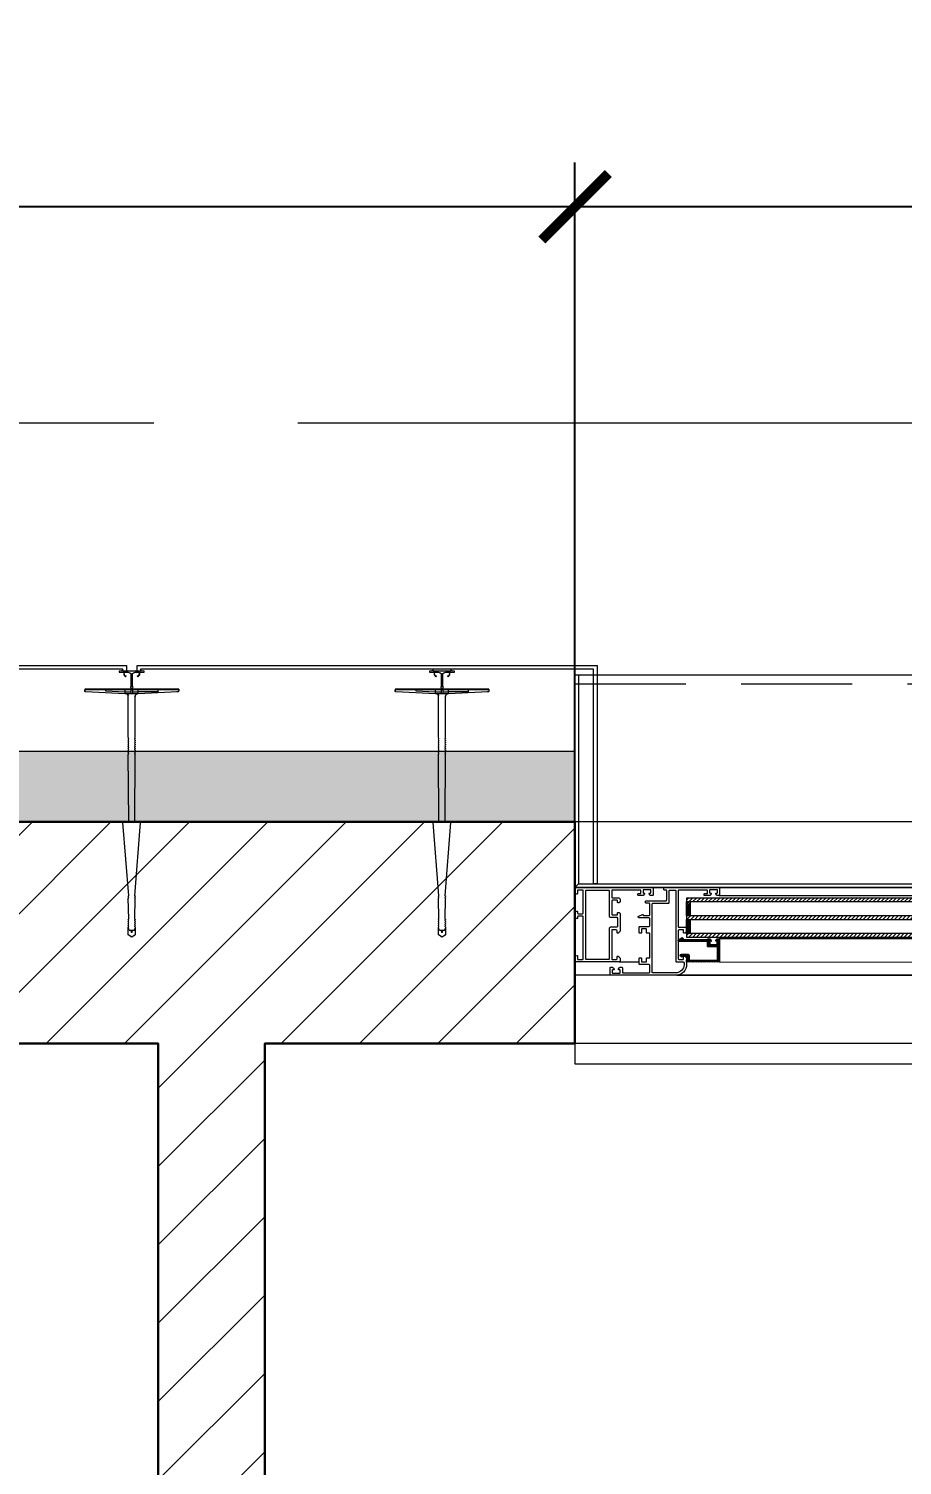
# Model space of a CAD drawing. Header units: centimetres. Extents: x 105417 to 110818, y -55119 to -48326.
# Drawn here: x 108932.7 to 109031.3, y -52129.9 to -51967.9 of the extents above; entities that cross this region are included whole.
import ezdxf

# ---------------------------------------------------------------- set-up
doc = ezdxf.new("R2010")
doc.units = ezdxf.units.CM
doc.header["$LTSCALE"] = 50
doc.header["$MEASUREMENT"] = 0
for name, pattern in [('AUSGEZOGEN', [0]), ('AXES', [2, 1.25, -0.25, 0.25, -0.25]), ('CACHE', [0.375, 0.25, -0.125]), ('CORNER', [20, 0, -20])]:
    doc.linetypes.add(name, pattern=pattern)
doc.layers.get('0').update_dxf_attribs({"color": 8})
for name, color, linetype in [('AXES', 10, 'AXES'), ('BORD', 5, 'Continuous'), ('COTE 50ème', 1, 'Continuous')]:
    doc.layers.add(name, color=color, linetype=linetype)
for name, color, linetype, lineweight in [('CONSOLE ISOL.', 214, 'Continuous', 15), ('ISOLATION', 252, 'Continuous', 0), ('MACONNERIE COUPE', 7, 'Continuous', 30), ('MACONNERIE HACHURE', 253, 'Continuous', 13), ('WD_Corner', 154, 'Continuous', 5), ('WD_Dowel', 154, 'Continuous', 5), ('WD_Text_Legende', 154, 'AUSGEZOGEN', 5), ('WINDOWS', 21, 'Continuous', 5)]:
    doc.layers.add(name, color=color, linetype=linetype, lineweight=lineweight)
doc.layers.add('WD_Assist1', color=6, linetype='CORNER', lineweight=0, plot=False)
doc.styles.add('RS_TXT_50', font='arial.ttf', dxfattribs={"height": 12.5})
doc.dimstyles.new('RS_50CM_LINEAIRE', dxfattribs={"dimscale": 5, "dimtxt": 12.5, "dimasz": 1.5, "dimexe": 1, "dimexo": 2.5, "dimgap": 1, "dimtad": 1, "dimdec": 1, "dimrnd": 0.5, "dimdsep": 46, "dimtxsty": 'RS_TXT_50', "dimblk1": 'ARCHTICK', "dimblk2": 'ARCHTICK', "dimsah": 1, "dimcen": 2.5, "dimdle": 1, "dimclrt": 4, "dimadec": 0, "dimazin": 2, "dimtfac": 1, "dimtdec": 1, "dimtix": 1, "dimtmove": 2, "dimatfit": 3, "dimfxl": 1, "dimtolj": 1, "dimtzin": 0, "dimarcsym": 0})

# ---------------------------------------------------------------- blocks, each defined once
blk = doc.blocks.new('A$Ceb270309')
at = {"layer": 'AXES', "lineweight": 5, "ltscale": 1.3}
for p, q in [((3195, -1150), (-1985, -1150)), ((3195, -1220), (-1985, -1220))]:
    blk.add_line(p, q, dxfattribs=at)
blk = doc.blocks.new('ankeri')
at = {"layer": 'WD_Assist1'}
for p, q in [((-2.32, 5.2), (-2.54, 0.59)), ((-2.22, 5.3), (-2.32, 5.2)), ((-2, 5.3), (-2.22, 5.3)), ((-2, -5.3), (-2, 5.3)), ((-29.75, 0.39), (-30, 0)), ((-30, 0), (-29.75, -0.39)), ((-2.76, 0.39), (-29.75, 0.39)), ((-2.54, 0.59), (-2.76, 0.39)), ((-29.75, -0.39), (-2.76, -0.39)), ((-2.76, -0.39), (-2.54, -0.59)), ((-2.54, -0.59), (-2.32, -5.2)), ((-2.32, -5.2), (-2.22, -5.3)), ((-2.22, -5.3), (-2, -5.3))]:
    blk.add_line(p, q, dxfattribs=at)
at = {"layer": 'WD_Corner', "lineweight": 5}
blk.add_lwpolyline([(-2, 0.1), (-1.85, 0.1, -1), (-1.75, 0.1), (-0.25, 0.1, 0.185242), (-0.1, 0.55), (-0.1, 0.72), (-0.15, 0.73), (-0.15, 0.74), (-0.1, 0.75), (-0.1, 0.85), (-0.3, 0.85), (-0.3, 0.8), (-0.32, 0.8), (-0.33, 0.85), (-0.38, 0.85), (-0.5, 0.73), (-0.47, 0.68), (-0.48, 0.68), (-0.53, 0.7), (-0.54, 0.69), (-0.51, 0.65), (-0.54, 0.62), (-0.61, 0.69), (-0.4, 0.9), (-0.1, 0.9), (-0.1, 1.4), (0, 1.4), (0.05, 1.2), (0, 1.2), (0.05, 1.1), (0, 1.1), (0.25, 1), (0, 1), (0, -1), (0.25, -1), (0, -1.1), (0.05, -1.1), (0, -1.2), (0.05, -1.2), (0, -1.4), (-0.1, -1.4), (-0.1, -0.9), (-0.4, -0.9), (-0.61, -0.69), (-0.54, -0.62), (-0.51, -0.65), (-0.54, -0.69), (-0.53, -0.7), (-0.48, -0.68), (-0.47, -0.68), (-0.5, -0.73), (-0.38, -0.85), (-0.33, -0.85), (-0.32, -0.8), (-0.3, -0.8), (-0.3, -0.85), (-0.1, -0.85), (-0.1, -0.75), (-0.15, -0.74), (-0.15, -0.73), (-0.1, -0.72), (-0.1, -0.55, 0.185242), (-0.25, -0.1), (-1.75, -0.1, -1), (-1.85, -0.1), (-2, -0.1)], format="xyb", close=True, dxfattribs=at)
at = {"layer": 'WD_Dowel'}
for p, q in [((-2.32, 5.2), (-2.54, 0.74)), ((-2, 5.3), (-2.22, 5.3)), ((-2.11, 5.3), (-2.11, -5.3)), ((-2, 5.3), (-2, -5.3)), ((-2.11, 2.94), (-2.32, 2.94)), ((-2.32, 2.94), (-2.32, 0.74)), ((-29.75, 0.39), (-30, 0)), ((-30, 0), (-29.75, -0.39)), ((-28.88, 0.39), (-29.75, 0.39)), ((-29.47, 0.05), (-29.25, 0.09)), ((-29.47, 0.05), (-29.47, -0.05)), ((-29.25, 0.29), (-29.04, 0.37)), ((-29.25, 0.29), (-29.25, -0.29)), ((-28.88, 0.39), (-29.04, 0.34)), ((-29.04, 0.34), (-29.04, 0.37)), ((-28.82, 0.39), (-28.88, 0.39)), ((-28.82, 0.39), (-28.82, 0.34)), ((-28.82, 0.34), (-28.66, 0.39)), ((-28.61, 0.39), (-28.66, 0.39)), ((-28.61, 0.39), (-28.66, 0.39)), ((-28.61, 0.39), (-28.61, 0.34)), ((-28.61, 0.34), (-28.44, 0.39)), ((-28.39, 0.39), (-28.44, 0.39)), ((-28.39, 0.39), (-28.39, 0.34)), ((-28.39, 0.34), (-28.23, 0.39)), ((-28.17, 0.39), (-28.23, 0.39)), ((-28.17, 0.39), (-28.17, 0.34)), ((-28.17, 0.34), (-28.01, 0.39)), ((-27.96, 0.39), (-28.01, 0.39)), ((-27.96, 0.39), (-27.96, 0.34)), ((-27.96, 0.34), (-25.61, 0.39)), ((-25.56, 0.39), (-25.61, 0.39)), ((-25.56, 0.39), (-25.56, 0.34)), ((-25.56, 0.34), (-25.4, 0.39)), ((-25.34, 0.39), (-25.4, 0.39)), ((-25.34, 0.34), (-17.05, 0.99)), ((-25.34, 0.39), (-25.34, 0.34)), ((-17, 0.99), (-17.05, 0.99)), ((-17, 0.99), (-17, 0.34)), ((-17, 0.34), (-9.36, 0.39)), ((-9.3, 0.39), (-9.36, 0.39)), ((-9.3, 0.39), (-9.3, 0.34)), ((-9.3, 0.34), (-9.14, 0.39)), ((-9.09, 0.39), (-9.14, 0.39)), ((-9.09, 0.39), (-9.09, 0.34)), ((-9.09, 0.34), (-8.93, 0.39)), ((-8.87, 0.39), (-8.93, 0.39)), ((-8.87, 0.39), (-8.87, 0.34)), ((-8.87, 0.34), (-8.71, 0.39)), ((-8.66, 0.39), (-8.71, 0.39)), ((-8.66, 0.39), (-8.66, 0.34)), ((-8.66, 0.34), (-8.5, 0.39)), ((-8.44, 0.39), (-8.5, 0.39)), ((-8.44, 0.39), (-8.44, 0.34)), ((-8.44, 0.34), (-8.28, 0.39)), ((-8.23, 0.39), (-8.28, 0.39)), ((-8.23, 0.39), (-8.23, 0.34)), ((-8.23, 0.34), (-8.06, 0.39)), ((-8.01, 0.39), (-8.06, 0.39)), ((-8.01, 0.39), (-8.01, 0.34)), ((-8.01, 0.34), (-7.85, 0.39)), ((-7.79, 0.39), (-7.85, 0.39)), ((-7.79, 0.39), (-7.79, 0.34)), ((-7.79, 0.34), (-7.63, 0.39)), ((-7.58, 0.39), (-7.63, 0.39)), ((-7.58, 0.39), (-7.58, 0.34)), ((-7.58, 0.34), (-7.42, 0.39)), ((-7.42, 0.39), (-2.76, 0.39)), ((-2.54, 0.74), (-2.54, -0.74)), ((-2.54, 0.74), (-2.11, 0.74)), ((-2.11, 0.1), (-2.54, 0.1)), ((-2.32, 0.1), (-2.32, 0.74)), ((-29.75, -0.39), (-28.88, -0.39)), ((-29.25, -0.1), (-29.47, -0.05)), ((-29.25, -0.29), (-29.04, -0.37)), ((-29.04, -0.37), (-29.04, -0.34)), ((-29.04, -0.34), (-28.88, -0.39)), ((-28.82, -0.39), (-28.88, -0.39)), ((-28.82, -0.39), (-28.82, -0.34)), ((-28.82, -0.34), (-28.66, -0.39)), ((-28.61, -0.39), (-28.66, -0.39)), ((-28.61, -0.39), (-28.61, -0.34)), ((-28.61, -0.34), (-28.44, -0.39)), ((-28.39, -0.39), (-28.44, -0.39)), ((-28.39, -0.39), (-28.39, -0.34)), ((-28.39, -0.34), (-28.23, -0.39)), ((-28.17, -0.39), (-28.23, -0.39)), ((-28.17, -0.39), (-28.17, -0.34)), ((-28.17, -0.34), (-28.01, -0.39)), ((-27.96, -0.39), (-28.01, -0.39)), ((-27.96, -0.39), (-27.96, -0.34)), ((-27.96, -0.34), (-25.61, -0.39)), ((-25.56, -0.39), (-25.61, -0.39)), ((-25.56, -0.39), (-25.56, -0.34)), ((-25.56, -0.34), (-25.4, -0.39)), ((-25.34, -0.39), (-25.4, -0.39)), ((-25.34, -0.39), (-25.34, -0.34)), ((-25.34, -0.34), (-17.05, -0.99)), ((-17, -0.99), (-17.05, -0.99)), ((-17, -0.99), (-17, -0.34)), ((-17, -0.34), (-9.36, -0.39)), ((-9.3, -0.39), (-9.36, -0.39)), ((-9.3, -0.39), (-9.3, -0.34)), ((-9.3, -0.34), (-9.14, -0.39)), ((-9.09, -0.39), (-9.14, -0.39)), ((-9.09, -0.39), (-9.09, -0.34)), ((-9.09, -0.34), (-8.93, -0.39)), ((-8.87, -0.39), (-8.93, -0.39)), ((-8.87, -0.39), (-8.87, -0.34)), ((-8.87, -0.34), (-8.71, -0.39)), ((-8.66, -0.39), (-8.71, -0.39)), ((-8.66, -0.39), (-8.66, -0.34)), ((-8.66, -0.34), (-8.5, -0.39)), ((-8.44, -0.39), (-8.5, -0.39)), ((-8.44, -0.39), (-8.44, -0.34)), ((-8.44, -0.34), (-8.28, -0.39)), ((-8.23, -0.39), (-8.28, -0.39)), ((-8.23, -0.39), (-8.23, -0.34)), ((-8.23, -0.34), (-8.06, -0.39)), ((-8.01, -0.39), (-8.06, -0.39)), ((-8.01, -0.39), (-8.01, -0.34)), ((-8.01, -0.34), (-7.85, -0.39)), ((-7.79, -0.39), (-7.85, -0.39)), ((-7.79, -0.39), (-7.79, -0.34)), ((-7.79, -0.34), (-7.63, -0.39)), ((-7.58, -0.39), (-7.63, -0.39)), ((-7.58, -0.39), (-7.58, -0.34)), ((-7.58, -0.34), (-7.42, -0.39)), ((-7.42, -0.39), (-2.76, -0.39)), ((-2.11, -0.1), (-2.54, -0.1)), ((-2.54, -0.74), (-2.11, -0.74)), ((-2.54, -0.74), (-2.32, -5.2)), ((-2.32, -0.74), (-2.32, -0.1)), ((-2.22, -2.94), (-2.32, -0.74)), ((-2.11, -2.94), (-2.22, -2.94)), ((-2, -5.3), (-2.22, -5.3))]:
    blk.add_line(p, q, dxfattribs=at)
for centre, major_axis, start_param, end_param in [((-2.22, 5.2), (0.108, 0), 1.570796, 3.141593), ((-2.76, 0.59), (0.216, 0), -1.570795, 0), ((-2.76, -0.59), (-0.216, 0), 3.141593, 4.712389), ((-2.22, -5.2), (0.108, 0), 3.141593, 4.712389)]:
    blk.add_ellipse(centre, major_axis=major_axis, ratio=0.909091, start_param=start_param, end_param=end_param, dxfattribs=at)
blk = doc.blocks.new('DRITARE POS 2')
at = {"layer": 'WINDOWS'}
h = blk.add_hatch(dxfattribs=at)
h.set_pattern_fill('ANSI31', color=140, scale=2.5, angle=450)
h.set_pattern_definition([(135, (-46708.9128, -43852.52553), (-0.2209708691, -0.2209708691), [])])
h.paths.add_polyline_path([(-8.71, -100.09), (-8.71, -167.42), (-8.31, -167.42), (-8.31, -100.09)])
h.paths.add_polyline_path([(-6.71, -100.09), (-6.71, -167.42), (-6.31, -167.42), (-6.31, -100.09)])
h.paths.add_polyline_path([(-4.71, -100.09), (-4.71, -167.42), (-4.31, -167.42), (-4.31, -100.09)])
at = {"layer": 'WINDOWS', "transparency": 33554559}
h = blk.add_hatch(dxfattribs=at)
h.set_pattern_fill('ANSI31', color=140, angle=450)
h.set_pattern_definition([(135, (-46708.90849, -43869.52553), (-0.08838834765, -0.08838834765), [])])
h.paths.add_polyline_path([(-6.71, -167.42), (-8.31, -167.42), (-8.31, -167.02), (-6.71, -167.02)])
h.paths.add_polyline_path([(-4.71, -167.42), (-6.31, -167.42), (-6.31, -167.02), (-4.71, -167.02)])
h.paths.add_polyline_path([(-6.71, -100.49), (-8.31, -100.49), (-8.31, -100.09), (-6.71, -100.09)])
h.paths.add_polyline_path([(-4.71, -100.49), (-6.31, -100.49), (-6.31, -100.09), (-4.71, -100.09)])
h = blk.add_hatch(dxfattribs=at)
h.set_pattern_fill('ANSI31', color=256, angle=450)
h.set_pattern_definition([(135, (-46708.71279, -43862.46996), (-0.08838834765, -0.08838834765), [])])
h.paths.add_polyline_path([(-1.72, -167.05, -0.414214), (-1.81, -167.14), (-2.28, -167.14, 0.414214), (-2.37, -167.23), (-2.37, -167.97, 1.835735), (-2.15, -167.82), (-2.15, -167.36), (-1.74, -167.36), (-1.5, -167.42), (-1.5, -163.74, 0.414214), (-1.55, -163.69), (-4.06, -163.69, 0.414214), (-4.12, -163.74), (-4.12, -163.95, 0.250765), (-4.09, -163.99), (-3.92, -164.12, 0.599022), (-3.84, -164.08), (-3.84, -163.95), (-3.46, -163.95), (-3.46, -164.81), (-3.84, -164.81), (-3.84, -164.67, 0.649779), (-3.93, -164.63), (-4.1, -164.76, 0.212283), (-4.12, -164.81), (-4.12, -165.01, 0.414214), (-4.06, -165.07), (-4.02, -165.07), (-4.02, -167.81), (-4.15, -167.81, 0.603122), (-4.23, -167.96), (-3.99, -168.31, 0.737396), (-3.82, -168.26), (-3.82, -165.07), (-3.31, -165.07, 0.414214), (-3.22, -164.97), (-3.22, -163.91), (-1.81, -163.91, -0.414214), (-1.72, -164)])
at = {"layer": 'WINDOWS', "color": 165, "linetype": 'CACHE'}
blk.add_line((-32.9, -180), (-32.9, 0), dxfattribs=at)
at = {"layer": 'WINDOWS'}
for p, q in [((-0.01, -168.52), (0, -98.92)), ((-9.89, -163.72), (-9.89, -103.78)), ((-9, -163.74), (-9, -103.78)), ((-4.11, -103.78), (-4.12, -163.74)), ((-1.5, -163.74), (-1.49, -103.78)), ((-9.9, -171.27), (-9.9, -169.89)), ((-1.5, -175.01), (-1.5, -172.75))]:
    blk.add_line(p, q, dxfattribs=at)
at = {"layer": 'WINDOWS', "color": 165}
for points in [[(-9.9, 0), (-9.9, -180), (-33.9, -180), (-33.9, 0)], [(-10.3, -179.6), (-10.3, -0.4), (-9.9, 0), (-9.9, -180)], [(0, 0), (0, -180), (10, -180), (10, 0)], [(-9.9, -180), (-33.9, -180), (-33.9, -179.6), (-10.3, -179.6)]]:
    blk.add_lwpolyline(points, close=True, dxfattribs=at)
at = {"layer": 'WINDOWS'}
for points in [[(-9.9, -180), (-9.9, 0), (0, 0), (0, -180)], [(-1.78, -178.73), (-1.83, -178.79), (-9.56, -178.79), (-9.62, -178.73), (-9.62, -176.19), (-9.56, -176.14), (-6.63, -176.14), (-6.54, -176.04), (-6.54, -175.3), (-6.44, -175.2), (-5.51, -175.2), (-5.42, -175.3), (-5.42, -176.04), (-5.32, -176.14), (-1.83, -176.14), (-1.78, -176.19)]]:
    blk.add_lwpolyline(points, close=True, dxfattribs=at)
at = {"layer": 'WINDOWS', "color": 140}
for points in [[(-8.71, -100.09), (-8.71, -167.42), (-8.31, -167.42), (-8.31, -100.09)], [(-6.71, -100.09), (-6.71, -167.42), (-6.31, -167.42), (-6.31, -100.09)], [(-4.71, -100.09), (-4.71, -167.42), (-4.31, -167.42), (-4.31, -100.09)], [(-6.71, -167.42), (-8.31, -167.42), (-8.31, -167.02), (-6.71, -167.02)], [(-4.71, -167.42), (-6.31, -167.42), (-6.31, -167.02), (-4.71, -167.02)]]:
    blk.add_lwpolyline(points, close=True, dxfattribs=at)
at = {"layer": 'WINDOWS'}
for points in [[(0, -175.99, -0.414214), (-0.06, -176.04), (-0.84, -176.04, -0.414214), (-0.9, -175.99), (-0.9, -175.78, -0.250765), (-0.88, -175.73), (-0.71, -175.6, -0.599022), (-0.62, -175.65), (-0.62, -175.74, 0.414214), (-0.56, -175.8), (-0.3, -175.8, 0.414214), (-0.25, -175.74), (-0.25, -174.96, 0.414214), (-0.3, -174.9), (-0.56, -174.9, 0.414214), (-0.62, -174.96), (-0.62, -175.05, -0.599022), (-0.71, -175.1), (-0.88, -174.97, -0.250765), (-0.9, -174.92), (-0.9, -174.72, -0.414214), (-0.84, -174.66), (-0.34, -174.66, 0.414214), (-0.28, -174.61), (-0.28, -171.66, 0.414214), (-0.38, -171.56), (-1.12, -171.56, 0.414214), (-1.22, -171.66), (-1.22, -172.68, -0.414214), (-1.31, -172.78), (-1.87, -172.78, -0.414214), (-1.96, -172.68), (-1.96, -172.55, -0.414214), (-1.91, -172.5), (-1.55, -172.5, 0.414214), (-1.5, -172.44), (-1.5, -171.99, 0.414214), (-1.55, -171.94), (-1.91, -171.94, -0.414214), (-1.96, -171.88), (-1.96, -171.62, 0.414214), (-2.02, -171.56), (-4.71, -171.56, 0.414214), (-4.76, -171.62), (-4.76, -171.88, -0.414214), (-4.82, -171.94), (-5.17, -171.94, 0.414214), (-5.23, -171.99), (-5.23, -172.44, 0.414214), (-5.17, -172.5), (-4.82, -172.5, -0.414214), (-4.76, -172.55), (-4.76, -172.68, -0.414214), (-4.86, -172.78), (-5.42, -172.78, -0.414214), (-5.51, -172.68), (-5.51, -171.66, 0.414214), (-5.6, -171.56), (-6.39, -171.56, 0.414214), (-6.48, -171.66), (-6.48, -172.78, -0.809546), (-6.66, -172.81), (-6.85, -172.39, -0.543142), (-6.8, -172.31, 0.414214), (-6.74, -172.25), (-6.74, -171.66, 0.414214), (-6.84, -171.56), (-8.07, -171.56, 0.414214), (-8.12, -171.62), (-8.12, -171.97, -0.414214), (-8.18, -172.03), (-8.35, -172.03, -0.414214), (-8.4, -171.97), (-8.4, -169.75, 0.414214), (-8.5, -169.66), (-9.56, -169.66, 0.414214), (-9.62, -169.71), (-9.62, -169.92, -0.414214), (-9.67, -169.98), (-9.84, -169.98, -0.414214), (-9.9, -169.92), (-9.9, -163.74, -0.414214), (-9.84, -163.69), (-9.06, -163.69, -0.414214), (-9, -163.74), (-9, -163.95, -0.250765), (-9.03, -163.99), (-9.19, -164.12, -0.599022), (-9.28, -164.08), (-9.28, -163.98, 0.414214), (-9.34, -163.93), (-9.6, -163.93, 0.414214), (-9.65, -163.98), (-9.65, -164.77, 0.414214), (-9.6, -164.82), (-9.34, -164.82, 0.414214), (-9.28, -164.77), (-9.28, -164.67, -0.599022), (-9.19, -164.63), (-9.03, -164.76, -0.250765), (-9, -164.81), (-9, -165.38, -0.414214), (-9.06, -165.44), (-9.15, -165.44, -0.414214), (-9.21, -165.38), (-9.21, -165.12, 0.414214), (-9.26, -165.07), (-9.56, -165.07, 0.414214), (-9.62, -165.12), (-9.62, -168.3, 0.414214), (-9.56, -168.35), (-5.47, -168.35, 0.414214), (-5.42, -168.3), (-5.42, -167.47, -0.414214), (-5.36, -167.42), (-4.97, -167.42, -0.198912), (-4.93, -167.44), (-4.78, -167.59, -0.198912), (-4.76, -167.63), (-4.76, -167.7, -0.414214), (-4.82, -167.75), (-5.04, -167.75, 0.414214), (-5.14, -167.85), (-5.14, -168.26, 0.414214), (-5.04, -168.35), (-1.87, -168.35, 0.414214), (-1.78, -168.26), (-1.78, -167.85, 0.414214), (-1.87, -167.75), (-2.09, -167.75, -0.414214), (-2.15, -167.7), (-2.15, -167.63, -0.198912), (-2.13, -167.59), (-1.98, -167.44, -0.198912), (-1.94, -167.42), (-1.22, -167.42, -0.414214), (0, -168.63)], [(-1.74, -167.36), (-2.09, -167.36, 0.414214), (-2.15, -167.42), (-2.15, -167.79, 0.247394), (-2.13, -167.84, -1.657435), (-2.37, -167.97), (-2.37, -167.23, -0.414214), (-2.28, -167.14), (-1.81, -167.14, 0.414214), (-1.72, -167.05), (-1.72, -164, 0.414214), (-1.81, -163.91), (-3.16, -163.91, 0.414214), (-3.22, -163.97), (-3.22, -164.97, -0.414214), (-3.31, -165.07), (-3.76, -165.07, 0.414214), (-3.82, -165.12), (-3.82, -168.26, -0.737396), (-3.99, -168.31), (-4.23, -167.96, -0.603122), (-4.15, -167.81), (-4.08, -167.81, 0.414214), (-4.02, -167.75), (-4.02, -165.07), (-4.06, -165.07, -0.414214), (-4.12, -165.01), (-4.12, -164.81, -0.250765), (-4.09, -164.76), (-3.92, -164.63, -0.599022), (-3.84, -164.67), (-3.84, -164.75, 0.414214), (-3.78, -164.81), (-3.52, -164.81, 0.414214), (-3.46, -164.75), (-3.46, -164, 0.414214), (-3.52, -163.95), (-3.78, -163.95, 0.414214), (-3.84, -164), (-3.84, -164.08, -0.599022), (-3.92, -164.12), (-4.09, -163.99, -0.250765), (-4.12, -163.95), (-4.12, -163.74, -0.414214), (-4.06, -163.69), (-1.55, -163.69, -0.414214), (-1.5, -163.74), (-1.5, -167.36), (-1.5, -167.42), (-1.74, -167.42)], [(-1.5, -167.79, -0.414214), (-1.4, -167.7), (-1.18, -167.7), (-1.18, -167.7, -0.414214), (-0.28, -168.63), (-0.28, -171.23, -0.414214), (-0.34, -171.28), (-8.07, -171.28, -0.414214), (-8.12, -171.23), (-8.12, -169.47, 0.414214), (-8.22, -169.38), (-9.52, -169.38, -0.414214), (-9.62, -169.29), (-9.62, -168.73, -0.414214), (-9.52, -168.63), (-1.59, -168.63, 0.414214), (-1.5, -168.54)], [(-7.08, -175), (-7.02, -174.94, -0.198912), (-6.98, -174.92), (-4.97, -174.92, -0.198912), (-4.93, -174.94), (-4.78, -175.09, -0.198912), (-4.76, -175.13), (-4.76, -175.2, -0.414214), (-4.82, -175.26), (-5.01, -175.26, 0.340481), (-5.14, -175.35), (-5.14, -175.76, 0.414214), (-5.04, -175.86), (-1.87, -175.86, 0.414214), (-1.78, -175.76), (-1.78, -175.35, 0.414214), (-1.87, -175.26), (-2.09, -175.26, -0.414214), (-2.15, -175.2), (-2.15, -175.13, -0.198912), (-2.13, -175.09), (-1.98, -174.94, -0.198912), (-1.94, -174.92), (-1.55, -174.92, -0.414214), (-1.5, -174.98), (-1.5, -179.94, -0.414214), (-1.55, -180), (-2.13, -180, -0.322823), (-2.19, -179.96), (-2.24, -179.79, -0.511918), (-2.19, -179.72), (-1.87, -179.72, 0.414214), (-1.78, -179.63), (-1.78, -179.16, 0.414214), (-1.87, -179.07), (-6.57, -179.07, 0.414214), (-6.67, -179.16), (-6.67, -179.63, 0.414214), (-6.57, -179.72), (-6.44, -179.72, -0.511918), (-6.39, -179.79), (-6.45, -179.96, -0.322823), (-6.5, -180), (-7.12, -180, -0.322823), (-7.17, -179.96), (-7.23, -179.79, -0.511918), (-7.17, -179.72), (-7.04, -179.72, 0.414214), (-6.95, -179.63), (-6.95, -179.16, 0.414214), (-7.04, -179.07), (-9.52, -179.07, 0.414214), (-9.62, -179.16), (-9.62, -179.63, 0.414214), (-9.52, -179.72), (-9.21, -179.72, -0.511918), (-9.15, -179.79), (-9.21, -179.96, -0.322823), (-9.26, -180), (-9.84, -180, -0.414214), (-9.9, -179.94), (-9.9, -171.25, -0.414214), (-9.84, -171.19), (-9.06, -171.19, -0.414214), (-9, -171.25), (-9, -171.49, -0.250765), (-9.03, -171.53), (-9.19, -171.65, -0.599022), (-9.28, -171.6), (-9.28, -171.49, 0.414214), (-9.34, -171.43), (-9.6, -171.43, 0.414214), (-9.65, -171.49), (-9.65, -172.27, 0.414214), (-9.6, -172.33), (-9.34, -172.33, 0.414214), (-9.28, -172.27), (-9.28, -172.2, -0.599022), (-9.19, -172.15), (-9.03, -172.26, -0.250765), (-9, -172.31), (-9, -172.84, -1), (-9.21, -172.84), (-9.21, -172.63, 0.414214), (-9.26, -172.57), (-9.56, -172.57, 0.414214), (-9.62, -172.63), (-9.62, -175.8, 0.414214), (-9.56, -175.86), (-8.83, -175.86, 0.414214), (-8.74, -175.76), (-8.74, -175.11, -0.414214), (-8.55, -174.92), (-8.3, -174.92, -0.198912), (-8.26, -174.94), (-8.2, -175, -0.198912), (-8.18, -175.04), (-8.18, -175.15, -0.414214), (-8.24, -175.2), (-8.4, -175.2, 0.414214), (-8.46, -175.26), (-8.46, -175.76, 0.414214), (-8.37, -175.86), (-6.91, -175.86, 0.414214), (-6.82, -175.76), (-6.82, -175.26, 0.414214), (-6.87, -175.2), (-7.04, -175.2, -0.414214), (-7.1, -175.15), (-7.1, -175.04, -0.198912)]]:
    blk.add_lwpolyline(points, format="xyb", close=True, dxfattribs=at)
blk = doc.blocks.new('_ArchTick')
at = {"color": 0, "linetype": 'ByBlock', "const_width": 0.15}
blk.add_lwpolyline([(-0.5, -0.5), (0.5, 0.5)], dxfattribs=at)
blk = doc.blocks.new('*D1152')
at = {"layer": 'COTE 50ème', "color": 0, "lineweight": -2, "ltscale": 0.5, "transparency": 16777216}
for p, q in [((109869.2, -54127.36), (109869.2, -52052.36)), ((109656.85, -52057.36), (109874.2, -52057.36)), ((108886.85, -54122.36), (109874.2, -54122.36))]:
    blk.add_line(p, q, dxfattribs=at)
at = {"layer": 'Defpoints', "color": 0, "ltscale": 0.5, "transparency": 16777216}
for p in [(109644.35, -52057.36), (109869.2, -52057.36), (108874.35, -54122.36)]:
    blk.add_point(p, dxfattribs=at)
at = {"layer": 'COTE 50ème', "color": 0, "lineweight": -2, "ltscale": 0.5, "transparency": 16777216, "xscale": 7.5, "yscale": 7.5, "zscale": 7.5}
for p, rotation in [((109869.2, -52057.36), 90), ((109869.2, -54122.36), 270)]:
    blk.add_blockref('_ArchTick', p, dxfattribs=dict(at, rotation=rotation))
at = {"layer": 'COTE 50ème', "color": 4, "ltscale": 0.5, "transparency": 16777216, "insert": (109857.82, -53089.86), "char_height": 12.5, "attachment_point": 5, "rotation": 90, "style": 'RS_TXT_50'}
blk.add_mtext('\\A1;2065', dxfattribs=at)
blk = doc.blocks.new('*D1157')
at = {"layer": 'COTE 50ème', "color": 0, "lineweight": -2, "ltscale": 0.5, "transparency": 16777216}
for p, q in [((108994.35, -52059.4), (108994.35, -51982.95)), ((109174.35, -52059.4), (109174.35, -51982.95)), ((109179.35, -51987.95), (108989.35, -51987.95))]:
    blk.add_line(p, q, dxfattribs=at)
at = {"layer": 'Defpoints', "color": 0, "ltscale": 0.5, "transparency": 16777216}
for p in [(108994.35, -51987.95), (108994.35, -52071.9), (109174.35, -52071.9)]:
    blk.add_point(p, dxfattribs=at)
at = {"layer": 'COTE 50ème', "color": 0, "lineweight": -2, "ltscale": 0.5, "transparency": 16777216, "xscale": 7.5, "yscale": 7.5, "zscale": 7.5, "rotation": 180}
blk.add_blockref('_ArchTick', (108994.35, -51987.95), dxfattribs=at)
at = {"layer": 'COTE 50ème', "color": 0, "lineweight": -2, "ltscale": 0.5, "transparency": 16777216, "xscale": 7.5, "yscale": 7.5, "zscale": 7.5}
blk.add_blockref('_ArchTick', (109174.35, -51987.95), dxfattribs=at)
at = {"layer": 'COTE 50ème', "color": 4, "ltscale": 0.5, "transparency": 16777216, "insert": (109084.35, -51976.57), "char_height": 12.5, "attachment_point": 5, "style": 'RS_TXT_50'}
blk.add_mtext('\\A1;180', dxfattribs=at)
blk = doc.blocks.new('*D1158')
at = {"layer": 'COTE 50ème', "color": 0, "lineweight": -2, "ltscale": 0.5, "transparency": 16777216}
for p, q in [((108659.35, -52057.36), (108659.35, -51982.95)), ((108994.35, -52059.4), (108994.35, -51982.95)), ((108999.35, -51987.95), (108654.35, -51987.95))]:
    blk.add_line(p, q, dxfattribs=at)
at = {"layer": 'Defpoints', "color": 0, "ltscale": 0.5, "transparency": 16777216}
for p in [(108659.35, -51987.95), (108659.35, -52069.86), (108994.35, -52071.9)]:
    blk.add_point(p, dxfattribs=at)
at = {"layer": 'COTE 50ème', "color": 0, "lineweight": -2, "ltscale": 0.5, "transparency": 16777216, "xscale": 7.5, "yscale": 7.5, "zscale": 7.5, "rotation": 180}
blk.add_blockref('_ArchTick', (108659.35, -51987.95), dxfattribs=at)
at = {"layer": 'COTE 50ème', "color": 0, "lineweight": -2, "ltscale": 0.5, "transparency": 16777216, "xscale": 7.5, "yscale": 7.5, "zscale": 7.5}
blk.add_blockref('_ArchTick', (108994.35, -51987.95), dxfattribs=at)
at = {"layer": 'COTE 50ème', "color": 4, "ltscale": 0.5, "transparency": 16777216, "insert": (108826.85, -51976.57), "char_height": 12.5, "attachment_point": 5, "style": 'RS_TXT_50'}
blk.add_mtext('\\A1;335', dxfattribs=at)
blk = doc.blocks.new('*D1161')
at = {"layer": 'COTE 50ème', "color": 0, "lineweight": -2, "ltscale": 0.5, "transparency": 16777216}
for p, q in [((108409.35, -52021.15), (108409.35, -51950.8)), ((109744.35, -52109.86), (109744.35, -51950.8)), ((108404.35, -51955.8), (109749.35, -51955.8))]:
    blk.add_line(p, q, dxfattribs=at)
at = {"layer": 'Defpoints', "color": 0, "ltscale": 0.5, "transparency": 16777216}
for p in [(109744.35, -51955.8), (108409.35, -52033.65), (109744.35, -52122.36)]:
    blk.add_point(p, dxfattribs=at)
at = {"layer": 'COTE 50ème', "color": 0, "lineweight": -2, "ltscale": 0.5, "transparency": 16777216, "xscale": 7.5, "yscale": 7.5, "zscale": 7.5, "rotation": 180}
blk.add_blockref('_ArchTick', (108409.35, -51955.8), dxfattribs=at)
at = {"layer": 'COTE 50ème', "color": 0, "lineweight": -2, "ltscale": 0.5, "transparency": 16777216, "xscale": 7.5, "yscale": 7.5, "zscale": 7.5}
blk.add_blockref('_ArchTick', (109744.35, -51955.8), dxfattribs=at)
at = {"layer": 'COTE 50ème', "color": 4, "ltscale": 0.5, "transparency": 16777216, "insert": (109076.85, -51944.41), "char_height": 12.5, "attachment_point": 5, "style": 'RS_TXT_50'}
blk.add_mtext('\\A1;1335', dxfattribs=at)

msp = doc.modelspace()

# ---------------------------------------------------------------- hatches: boundary and pattern name
at = {"layer": 'ISOLATION', "transparency": 33554687}
h = msp.add_hatch(dxfattribs=at)
h.set_pattern_fill('INSUL', color=256, scale=10, angle=45)
h.set_pattern_definition([(45, (108384.8174, -45955.942), (-2.6516504, 2.6516504), []), (45, (108383.9335, -45955.058), (-2.6516504, 2.6516504), [1.25, -1.25]), (45, (108383.0496, -45954.1743), (-2.6516504, 2.6516504), [1.25, -1.25])])
h.paths.add_polyline_path([(108659.35, -52049.36), (108994.35, -52049.36), (108994.35, -52057.36), (108659.35, -52057.36)])
at = {"layer": 'MACONNERIE HACHURE'}
h = msp.add_hatch(dxfattribs=at)
h.set_pattern_fill('ANSI31', color=256, scale=50, style=0)
h.paths.add_polyline_path([(107874.35, -53728.36), (107763.35, -53728.36), (107763.35, -53770.36), (107874.35, -53770.36)])
h.paths.add_polyline_path([(107866.35, -53736.36), (107771.35, -53736.36), (107771.35, -53762.36), (107866.35, -53762.36)], flags=16)
h.paths.add_polyline_path([(109325.35, -53728.36), (109214.35, -53728.36), (109214.35, -53770.36), (109325.35, -53770.36)])
h.paths.add_polyline_path([(109317.35, -53736.36), (109222.35, -53736.36), (109222.35, -53762.36), (109317.35, -53762.36)], flags=16)
h.paths.add_polyline_path([(109454.35, -52082.36), (109509.35, -52082.36), (109509.35, -52057.36), (109454.35, -52057.36)])
h.paths.add_polyline_path([(109274.35, -52057.36), (109174.35, -52057.36), (109174.35, -52082.36), (109274.35, -52082.36)])
h.paths.add_polyline_path([(107444.35, -53677.36), (107444.35, -53737.36), (107469.35, -53737.36), (107469.35, -53677.36)])
h.paths.add_polyline_path([(108556.85, -53762.36), (108531.85, -53762.36), (108531.85, -53982.36), (108556.85, -53982.36)])
h.paths.add_polyline_path([(108239.36, -53952.36), (108214.36, -53952.36), (108214.36, -54122.36), (108331.85, -54122.36), (108331.85, -54097.36), (108239.36, -54097.36)])
h.paths.add_polyline_path([(108556.85, -53982.36), (108531.85, -53982.36), (108531.85, -54122.36), (108556.85, -54122.36)])
h.paths.add_polyline_path([(108849.35, -53952.36), (108874.35, -53952.36), (108874.35, -54122.36), (108756.85, -54122.36), (108756.85, -54097.36), (108849.35, -54097.36)])
h.paths.add_polyline_path([(107469.35, -53422.36), (107444.35, -53422.36), (107444.35, -53497.36), (107469.35, -53497.36)])
h.paths.add_polyline_path([(109644.35, -53677.36), (109644.35, -53737.36), (109619.35, -53737.36), (109619.35, -53677.36)])
h.paths.add_polyline_path([(109619.35, -53342.47), (109644.35, -53342.47), (109644.35, -53397.36), (109619.35, -53397.36)])
h.paths.add_polyline_path([(107469.35, -53342.47), (107444.35, -53342.47), (107444.35, -53397.36), (107469.35, -53397.36)])
h.paths.add_polyline_path([(109619.35, -52847.36), (109644.35, -52847.36), (109644.35, -52902.25), (109619.35, -52902.25)])
h.paths.add_polyline_path([(109099.36, -53146.93), (108984.36, -53146.93), (108984.36, -53096.93), (109099.36, -53096.93)])
h.paths.add_polyline_path([(109089.36, -53136.93), (108994.36, -53136.93), (108994.36, -53106.93), (109089.36, -53106.93)], flags=16)
h.paths.add_polyline_path([(108104.35, -53147.36), (107989.35, -53147.36), (107989.35, -53097.36), (108104.35, -53097.36)])
h.paths.add_polyline_path([(108094.35, -53137.36), (107999.35, -53137.36), (107999.35, -53107.36), (108094.35, -53107.36)], flags=16)
h.paths.add_polyline_path([(108794.35, -52797.36), (108774.35, -52797.36), (108774.35, -52787.36), (108794.35, -52787.36)])
h.paths.add_polyline_path([(108849.35, -53737.36), (108756.85, -53737.36), (108756.85, -53762.36), (108849.35, -53762.36)])
h.paths.add_polyline_path([(109234.24, -53477.36), (109209.24, -53477.36), (109209.24, -53422.36), (109234.24, -53422.36)])
h.paths.add_polyline_path([(109619.35, -53062.36), (109644.35, -53062.36), (109644.35, -53182.36), (109619.35, -53182.36)])
h.paths.add_polyline_path([(108809.35, -53326.05), (108874.35, -53326.05), (108874.35, -53348.05), (108849.35, -53348.05), (108849.35, -53338.05), (108809.35, -53338.05)])
h.paths.add_polyline_path([(109619.35, -53422.36), (109644.35, -53422.36), (109644.35, -53497.36), (109619.35, -53497.36)])
h.paths.add_polyline_path([(108704.35, -52527.36), (108794.35, -52527.36), (108794.35, -52607.36), (108947.35, -52607.36), (108947.35, -52512.38), (108959.35, -52512.38), (108959.35, -52632.36), (108794.35, -52632.36), (108794.35, -52687.36), (108774.35, -52687.36), (108774.35, -52583.36), (108704.35, -52583.36), (108704.35, -52632.36), (108669.35, -52632.36), (108669.35, -52612.36), (108679.35, -52612.36), (108679.35, -52562.36), (108704.35, -52562.36), (108704.35, -52578.36), (108774.35, -52578.36), (108774.35, -52552.36), (108704.35, -52552.36)])
h.paths.add_polyline_path([(108874.35, -53702.36), (108849.35, -53702.36), (108849.35, -53440.05), (108874.35, -53440.05), (108874.35, -53477.36), (108934.35, -53477.36), (108934.35, -53502.36), (108874.35, -53502.36)])
h.paths.add_polyline_path([(108814.35, -52082.36), (108947.35, -52082.36), (108947.35, -52236.36), (108959.35, -52236.36), (108959.35, -52082.36), (108994.35, -52082.36), (108994.35, -52057.36), (108814.35, -52057.36)])
h.paths.add_polyline_path([(109509.35, -52482.36), (109509.35, -52424.25), (109534.35, -52424.25), (109534.35, -52477.36), (109644.35, -52477.36), (109644.35, -52567.36), (109619.35, -52567.36), (109619.35, -52502.36), (109286.35, -52502.36), (109286.35, -52507.36), (109134.35, -52507.36), (109134.35, -52517.36), (109122.35, -52517.36), (109122.35, -52422.36), (109061.49, -52422.36), (109061.49, -52410.36), (109134.35, -52410.36), (109134.35, -52482.36)])
h.paths.add_polyline_path([(109071.35, -52817.36), (109071.35, -52723.36), (109083.35, -52723.36), (109083.35, -52797.36), (109221.35, -52797.36), (109221.35, -52631.36), (109083.35, -52631.36), (109083.35, -52641.36), (109071.35, -52641.36), (109071.35, -52619.36), (109122.35, -52619.36), (109122.35, -52609.36), (109134.35, -52609.36), (109134.35, -52619.36), (109241.35, -52619.36), (109241.35, -52797.36), (109509.35, -52797.36), (109509.35, -52817.36)])
h.paths.add_polyline_path([(108294.35, -52797.36), (108314.35, -52797.36), (108314.35, -52787.36), (108294.35, -52787.36)])
h.paths.add_polyline_path([(108239.35, -53737.36), (108331.85, -53737.36), (108331.85, -53762.36), (108239.35, -53762.36)])
h.paths.add_polyline_path([(107859.35, -53477.36), (107884.35, -53477.36), (107884.35, -53422.36), (107859.35, -53422.36)])
h.paths.add_polyline_path([(107469.35, -53062.36), (107444.35, -53062.36), (107444.35, -53182.36), (107469.35, -53182.36)])
h.paths.add_polyline_path([(108279.35, -53326.05), (108214.35, -53326.05), (108214.35, -53348.05), (108239.35, -53348.05), (108239.35, -53338.05), (108279.35, -53338.05)])
h.paths.add_polyline_path([(108724.52, -52902.36), (108774.35, -52902.36), (108774.35, -52942.36), (108724.52, -52942.36)])
h.paths.add_polyline_path([(108564.35, -52902.36), (108604.35, -52902.36), (108604.35, -52942.36), (108564.35, -52942.36)])
h.paths.add_polyline_path([(109509.35, -52154.25), (109534.35, -52154.25), (109534.35, -52107.36), (109509.35, -52107.36)])
h.paths.add_polyline_path([(109619.35, -52797.36), (109644.35, -52797.36), (109644.35, -52747.36), (109619.35, -52747.36)])
h.paths.add_polyline_path([(108364.19, -52902.36), (108314.35, -52902.36), (108314.35, -52942.36), (108364.19, -52942.36)])
h.paths.add_polyline_path([(108524.35, -52902.36), (108484.35, -52902.36), (108484.35, -52942.36), (108524.35, -52942.36)])
h.paths.add_polyline_path([(108679.35, -52082.36), (108659.35, -52082.36), (108659.35, -52057.36), (108679.35, -52057.36)])
h.paths.add_polyline_path([(108384.35, -52527.36), (108294.35, -52527.36), (108294.35, -52607.36), (108141.35, -52607.36), (108141.35, -52512.38), (108129.35, -52512.38), (108129.35, -52632.36), (108294.35, -52632.36), (108294.35, -52687.36), (108314.35, -52687.36), (108314.35, -52583.36), (108384.35, -52583.36), (108384.35, -52632.36), (108569.35, -52632.36), (108569.35, -52612.36), (108409.35, -52612.36), (108409.35, -52562.36), (108384.35, -52562.36), (108384.35, -52578.36), (108314.35, -52578.36), (108314.35, -52552.36), (108384.35, -52552.36)])
h.paths.add_polyline_path([(107579.35, -52154.25), (107554.35, -52154.25), (107554.35, -52107.36), (107579.35, -52107.36)])
h.paths.add_polyline_path([(108559.35, -53737.36), (108576.85, -53737.36), (108576.85, -53762.36), (108511.85, -53762.36), (108511.85, -53737.36), (108529.35, -53737.36), (108529.35, -53272.36), (108559.35, -53272.36)])
h.paths.add_polyline_path([(108214.35, -53702.36), (108239.35, -53702.36), (108239.35, -53440.05), (108214.35, -53440.05), (108214.35, -53477.36), (108154.35, -53477.36), (108154.35, -53502.36), (108214.35, -53502.36)])
h.paths.add_polyline_path([(108559.35, -52082.36), (108409.35, -52082.36), (108409.35, -52057.36), (108559.35, -52057.36)])
h.paths.add_polyline_path([(108274.35, -52082.36), (108141.35, -52082.36), (108141.35, -52236.36), (108129.35, -52236.36), (108129.35, -52082.36), (107579.35, -52082.36), (107579.35, -52057.36), (108274.35, -52057.36)])
h.paths.add_polyline_path([(107579.35, -52482.36), (107579.35, -52424.25), (107554.35, -52424.25), (107554.35, -52477.36), (107444.35, -52477.36), (107444.35, -52567.36), (107469.35, -52567.36), (107469.35, -52502.36), (107802.35, -52502.36), (107802.35, -52507.36), (107954.35, -52507.36), (107954.35, -52517.36), (107966.35, -52517.36), (107966.35, -52422.36), (108027.22, -52422.36), (108027.22, -52410.36), (107954.35, -52410.36), (107954.35, -52482.36)])
h.paths.add_polyline_path([(108017.35, -52817.36), (108017.35, -52723.36), (108005.35, -52723.36), (108005.35, -52797.36), (107867.35, -52797.36), (107867.35, -52631.36), (108005.35, -52631.36), (108005.35, -52641.36), (108017.35, -52641.36), (108017.35, -52619.36), (107966.35, -52619.36), (107966.35, -52609.36), (107954.35, -52609.36), (107954.35, -52619.36), (107847.35, -52619.36), (107847.35, -52797.36), (107579.35, -52797.36), (107579.35, -52817.36)])
h.paths.add_polyline_path([(107469.35, -52797.36), (107444.35, -52797.36), (107444.35, -52747.36), (107469.35, -52747.36)])
h.paths.add_polyline_path([(107469.35, -52847.36), (107444.35, -52847.36), (107444.35, -52902.25), (107469.35, -52902.25)])
h.paths.add_polyline_path([(108947.35, -52328.36), (108704.35, -52328.36), (108704.35, -52348.36), (108947.35, -52348.36), (108947.35, -52430.38), (108959.35, -52430.38), (108959.35, -52422.36), (108969.35, -52422.36), (108969.35, -52410.36), (108959.35, -52410.36), (108959.35, -52318.36), (108947.35, -52318.36)])
h.paths.add_polyline_path([(108141.35, -52328.36), (108384.35, -52328.36), (108384.35, -52348.36), (108141.35, -52348.36), (108141.35, -52430.38), (108129.35, -52430.38), (108129.35, -52422.36), (108119.35, -52422.36), (108119.35, -52410.36), (108129.35, -52410.36), (108129.35, -52318.36), (108141.35, -52318.36)])

# ---------------------------------------------------------------- linework, layer by layer
at = {"layer": 'BORD', "lineweight": 5, "ltscale": 0.5}
msp.add_lwpolyline([(109644.35, -52057.36), (107444.35, -52057.36), (107444.35, -52122.36), (107344.35, -52122.36), (107344.35, -52462.36), (107444.35, -52462.36), (107444.35, -53762.36), (107574.35, -53762.36), (107574.35, -53962.36), (108214.35, -53962.36), (108214.35, -54122.36), (108874.35, -54122.36), (108874.35, -53962.36), (109514.24, -53962.36), (109514.24, -53762.36), (109644.35, -53762.36), (109644.35, -52462.36), (109744.35, -52462.36), (109744.35, -52122.36), (109644.35, -52122.36)], close=True, dxfattribs=at)
at = {"layer": 'CONSOLE ISOL.', "lineweight": 5, "ltscale": 0.5}
msp.add_lwpolyline([(108544.35, -53272.36), (108544.35, -54122.36), (108874.35, -54122.36), (108874.35, -53962.36), (109514.24, -53962.36), (109514.24, -53762.36), (109644.35, -53762.36), (109644.35, -52462.36), (109744.35, -52462.36), (109744.35, -52122.36), (109644.35, -52122.36), (109644.35, -52057.36), (108691.85, -52057.36), (108691.85, -52552.36), (108774.35, -52552.36), (108774.35, -52797.36), (108809.35, -52797.36), (108809.35, -53272.36)], close=True, dxfattribs=at)
at = {"layer": 'ISOLATION', "lineweight": 5, "ltscale": 0.5}
msp.add_lwpolyline([(108659.35, -52049.36), (108994.35, -52049.36), (108994.35, -52057.36), (108659.35, -52057.36)], close=True, dxfattribs=at)
at = {"layer": 'MACONNERIE COUPE'}
msp.add_lwpolyline([(108814.35, -52082.36), (108947.35, -52082.36), (108947.35, -52236.36), (108959.35, -52236.36), (108959.35, -52082.36), (108994.35, -52082.36), (108994.35, -52057.36), (108814.35, -52057.36)], close=True, dxfattribs=at)
at = {"layer": 'WD_Corner', "lineweight": 5, "ltscale": 0.5}
for points in [[(108845.35, -52040.36), (108844.95, -52040.36), (108844.95, -52039.71), (108943.75, -52039.71), (108943.75, -52040.36), (108943.35, -52040.36), (108943.35, -52040.11), (108845.35, -52040.11)], [(108945.35, -52040.36), (108944.95, -52040.36), (108944.95, -52039.71), (108996.85, -52039.71), (108996.85, -52064.36), (108996.45, -52064.36), (108996.45, -52040.11), (108945.35, -52040.11)]]:
    msp.add_lwpolyline(points, close=True, dxfattribs=at)

# ---------------------------------------------------------------- block references
at = {"lineweight": 5, "rotation": 270}
msp.add_blockref('DRITARE POS 2', (109174.35, -52074.66), dxfattribs=at)
at = {"layer": 'MACONNERIE COUPE', "lineweight": 5, "ltscale": 0.5}
msp.add_blockref('A$Ceb270309', (107539.35, -50862.36), dxfattribs=at)
at = {"layer": 'WD_Text_Legende', "xscale": -1, "rotation": 270}
for p in [(108944.35, -52040.36), (108979.35, -52040.36)]:
    msp.add_blockref('ankeri', p, dxfattribs=at)

# ---------------------------------------------------------------- dimensions: what is measured, and where the dimension line sits
at = {"layer": 'COTE 50ème', "ltscale": 0.5}
for base, p1, p2, picture, middle in [((109744.35, -51955.8), (108409.35, -52033.65), (109744.35, -52122.36), '*D1161', (109076.85, -51944.41)), ((108659.35, -51987.95), (108994.35, -52071.9), (108659.35, -52069.86), '*D1158', (108826.85, -51976.57)), ((108994.35, -51987.95), (109174.35, -52071.9), (108994.35, -52071.9), '*D1157', (109084.35, -51976.57))]:
    dim = msp.add_linear_dim(base=base, p1=p1, p2=p2, dimstyle='RS_50CM_LINEAIRE', dxfattribs=at)
    dim.commit()
    dim.dimension.update_dxf_attribs({"geometry": picture, "text_midpoint": middle})
dim = msp.add_linear_dim(base=(109869.2, -52057.36), p1=(108874.35, -54122.36), p2=(109644.35, -52057.36), angle=90, dimstyle='RS_50CM_LINEAIRE', dxfattribs=at)
dim.commit()
dim.dimension.update_dxf_attribs({"geometry": '*D1152', "text_midpoint": (109857.82, -53089.86)})

doc.saveas('drawing.dxf')
